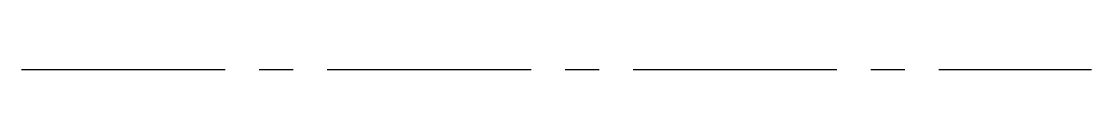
# Model space of a CAD drawing. Extents: x -50 to 50, y 0 to 0.
import ezdxf

# ---------------------------------------------------------------- set-up
doc = ezdxf.new("R2010")
doc.units = 0
doc.linetypes.add('CENTER2', pattern=[28.575, 19.05, -3.175, 3.175, -3.175])
doc.layers.get('0').update_dxf_attribs({"color": 3, "linetype": 'CONTINUOUS'})

msp = doc.modelspace()

# ---------------------------------------------------------------- linework, layer by layer
at = {"linetype": 'CENTER2'}
msp.add_line((-50, 0), (50, 0), dxfattribs=at)

doc.saveas('drawing.dxf')
